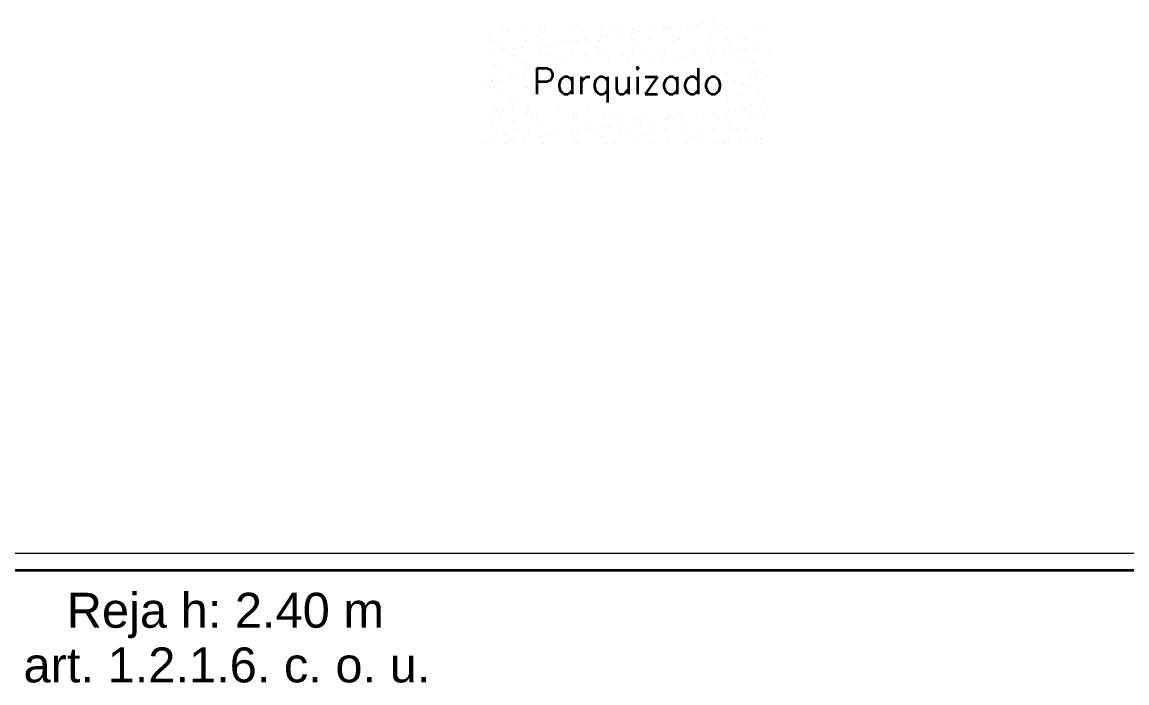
# Model space of a CAD drawing. Header units: millimetres. Extents: x 182 to 305, y 81 to 164.
# Drawn here: x 248.58 to 261.23, y 82.33 to 89.89 of the extents above; entities that cross this region are included whole.
import ezdxf

# ---------------------------------------------------------------- set-up
doc = ezdxf.new("R2010")
doc.units = ezdxf.units.MM
for name, pattern in [('ACAD_ISO04W100', [30.5, 24, -3, 0.5, -3]), ('ACAD_ISO10W100', [18.5, 12, -3, 0.5, -3]), ('DASHDOT', [1, 0.5, -0.25, 0, -0.25])]:
    doc.linetypes.add(name, pattern=pattern)
for name, color, linetype, lineweight in [('A-AREAIDM', 7, 'Continuous', 18), ('A-FLOROTM', 7, 'Continuous', 9), ('A-WALL', 7, 'Continuous', 9)]:
    doc.layers.add(name, color=color, linetype=linetype, lineweight=lineweight)
doc.layers.add('Lineas Lotes', color=7, linetype='DASHDOT')
doc.styles.add('PANROMAN', font='arial.ttf', dxfattribs={"height": 0.4})
doc.styles.get("Standard").update_dxf_attribs({"font": 'txt.shx'})

msp = doc.modelspace()

# ---------------------------------------------------------------- linework, layer by layer
at = {"color": 252, "linetype": 'Continuous'}
for p, q in [((254.083033, 89.850321), (254.083033, 89.850321)), ((254.139802, 89.814155), (254.139802, 89.814155)), ((254.336458, 89.854285), (254.336458, 89.854285)), ((254.502259, 89.851083), (254.502259, 89.851083)), ((254.559028, 89.814917), (254.559028, 89.814917)), ((254.875133, 89.849658), (254.875133, 89.849658)), ((254.899946, 89.826921), (254.899946, 89.826921)), ((254.921485, 89.851844), (254.921485, 89.851844)), ((254.978254, 89.815679), (254.978254, 89.815679)), ((255.215379, 89.817771), (255.215379, 89.817771)), ((255.340711, 89.852606), (255.340711, 89.852606)), ((255.39748, 89.81644), (255.39748, 89.81644)), ((255.421749, 89.837755), (255.421749, 89.837755)), ((255.559749, 89.81612), (255.559749, 89.81612)), ((255.759937, 89.853368), (255.759937, 89.853368)), ((255.816706, 89.817202), (255.816706, 89.817202)), ((255.923343, 89.829219), (255.923343, 89.829219)), ((255.939192, 89.821742), (255.939192, 89.821742)), ((255.960424, 89.833127), (255.960424, 89.833127)), ((256.009263, 89.830967), (256.009263, 89.830967)), ((256.118707, 89.845375), (256.118707, 89.845375)), ((256.179163, 89.854129), (256.179163, 89.854129)), ((256.235932, 89.817964), (256.235932, 89.817964)), ((256.275723, 89.833714), (256.275723, 89.833714)), ((256.301559, 89.869448), (256.301559, 89.869448)), ((256.371629, 89.878673), (256.371629, 89.878673)), ((256.481073, 89.893082), (256.481073, 89.893082)), ((256.50704, 89.821224), (256.50704, 89.821224)), ((256.598389, 89.854891), (256.598389, 89.854891)), ((256.620093, 89.832062), (256.620093, 89.832062)), ((256.655158, 89.818725), (256.655158, 89.818725)), ((256.983687, 89.845162), (256.983687, 89.845162)), ((257.017615, 89.855653), (257.017615, 89.855653)), ((257.045716, 89.816597), (257.045716, 89.816597)), ((257.074384, 89.819487), (257.074384, 89.819487)), ((253.931773, 89.736132), (253.931773, 89.736132)), ((254.155034, 89.801829), (254.155034, 89.801829)), ((254.470448, 89.731505), (254.470448, 89.731505)), ((254.495261, 89.708768), (254.495261, 89.708768)), ((254.499404, 89.800177), (254.499404, 89.800177)), ((254.862999, 89.813277), (254.862999, 89.813277)), ((254.922164, 89.687847), (254.922164, 89.687847)), ((255.017064, 89.719602), (255.017064, 89.719602)), ((255.031608, 89.702256), (255.031608, 89.702256)), ((255.214459, 89.726329), (255.214459, 89.726329)), ((255.28453, 89.735554), (255.28453, 89.735554)), ((255.393974, 89.749962), (255.393974, 89.749962)), ((255.397411, 89.691553), (255.397411, 89.691553)), ((255.555739, 89.714975), (255.555739, 89.714975)), ((255.576826, 89.774035), (255.576826, 89.774035)), ((255.580553, 89.692238), (255.580553, 89.692238)), ((255.646897, 89.78326), (255.646897, 89.78326)), ((255.749791, 89.696048), (255.749791, 89.696048)), ((255.756341, 89.797669), (255.756341, 89.797669)), ((255.985237, 89.81039), (255.985237, 89.81039)), ((256.094161, 89.694396), (256.094161, 89.694396)), ((256.102355, 89.703072), (256.102355, 89.703072)), ((256.440299, 89.687767), (256.440299, 89.687767)), ((256.457755, 89.707496), (256.457755, 89.707496)), ((256.641031, 89.698445), (256.641031, 89.698445)), ((256.810136, 89.711991), (256.810136, 89.711991)), ((256.859525, 89.688529), (256.859525, 89.688529)), ((257.070529, 89.79386), (257.070529, 89.79386)), ((253.924943, 89.683197), (253.924943, 89.683197)), ((253.973472, 89.662511), (253.973472, 89.662511)), ((254.065763, 89.613352), (254.065763, 89.613352)), ((254.090576, 89.590615), (254.090576, 89.590615)), ((254.12736, 89.583209), (254.12736, 89.583209)), ((254.197431, 89.592434), (254.197431, 89.592434)), ((254.306875, 89.606843), (254.306875, 89.606843)), ((254.337067, 89.675611), (254.337067, 89.675611)), ((254.344169, 89.683959), (254.344169, 89.683959)), ((254.489726, 89.630916), (254.489726, 89.630916)), ((254.559797, 89.640141), (254.559797, 89.640141)), ((254.612379, 89.601449), (254.612379, 89.601449)), ((254.669241, 89.654549), (254.669241, 89.654549)), ((254.689447, 89.680106), (254.689447, 89.680106)), ((254.763395, 89.684721), (254.763395, 89.684721)), ((254.852093, 89.678622), (254.852093, 89.678622)), ((255.033817, 89.678454), (255.033817, 89.678454)), ((255.151055, 89.596822), (255.151055, 89.596822)), ((255.175868, 89.574085), (255.175868, 89.574085)), ((255.182621, 89.685482), (255.182621, 89.685482)), ((255.601847, 89.686244), (255.601847, 89.686244)), ((255.69767, 89.584919), (255.69767, 89.584919)), ((255.931823, 89.56983), (255.931823, 89.56983)), ((256.021073, 89.687006), (256.021073, 89.687006)), ((256.236346, 89.580292), (256.236346, 89.580292)), ((256.284203, 89.574325), (256.284203, 89.574325)), ((256.628573, 89.572673), (256.628573, 89.572673)), ((256.665844, 89.675708), (256.665844, 89.675708)), ((256.782961, 89.568389), (256.782961, 89.568389)), ((256.788044, 89.584944), (256.788044, 89.584944)), ((256.858115, 89.594169), (256.858115, 89.594169)), ((256.967559, 89.608577), (256.967559, 89.608577)), ((256.992168, 89.585773), (256.992168, 89.585773)), ((253.944508, 89.559137), (253.944508, 89.559137)), ((254.163515, 89.54244), (254.163515, 89.54244)), ((254.191756, 89.513219), (254.191756, 89.513219)), ((254.207694, 89.483297), (254.207694, 89.483297)), ((254.248525, 89.477053), (254.248525, 89.477053)), ((254.507885, 89.540788), (254.507885, 89.540788)), ((254.610982, 89.51398), (254.610982, 89.51398)), ((254.667751, 89.477815), (254.667751, 89.477815)), ((254.74637, 89.47867), (254.74637, 89.47867)), ((254.771183, 89.455933), (254.771183, 89.455933)), ((254.871479, 89.553888), (254.871479, 89.553888)), ((255.030208, 89.514742), (255.030208, 89.514742)), ((255.086977, 89.478576), (255.086977, 89.478576)), ((255.223859, 89.558382), (255.223859, 89.558382)), ((255.292985, 89.466767), (255.292985, 89.466767)), ((255.449434, 89.515504), (255.449434, 89.515504)), ((255.506203, 89.479338), (255.506203, 89.479338)), ((255.568229, 89.556731), (255.568229, 89.556731)), ((255.771016, 89.451049), (255.771016, 89.451049)), ((255.831661, 89.462139), (255.831661, 89.462139)), ((255.86866, 89.516266), (255.86866, 89.516266)), ((255.88046, 89.465458), (255.88046, 89.465458)), ((255.925429, 89.4801), (255.925429, 89.4801)), ((256.063311, 89.489531), (256.063311, 89.489531)), ((256.133382, 89.498756), (256.133382, 89.498756)), ((256.242826, 89.513164), (256.242826, 89.513164)), ((256.261159, 89.557555), (256.261159, 89.557555)), ((256.287886, 89.517027), (256.287886, 89.517027)), ((256.344655, 89.480862), (256.344655, 89.480862)), ((256.378276, 89.450236), (256.378276, 89.450236)), ((256.425678, 89.537237), (256.425678, 89.537237)), ((256.466236, 89.448107), (256.466236, 89.448107)), ((256.495749, 89.546462), (256.495749, 89.546462)), ((256.605193, 89.560871), (256.605193, 89.560871)), ((256.707112, 89.517789), (256.707112, 89.517789)), ((256.763881, 89.481623), (256.763881, 89.481623)), ((256.818616, 89.452602), (256.818616, 89.452602)), ((256.916952, 89.445609), (256.916952, 89.445609)), ((257.126338, 89.518551), (257.126338, 89.518551)), ((253.981953, 89.403122), (253.981953, 89.403122)), ((254.033666, 89.346095), (254.033666, 89.346095)), ((254.341685, 89.360517), (254.341685, 89.360517)), ((254.345547, 89.416222), (254.345547, 89.416222)), ((254.366498, 89.33778), (254.366498, 89.33778)), ((256.637054, 89.313284), (256.637054, 89.313284)), ((256.941765, 89.422872), (256.941765, 89.422872)), ((256.968248, 89.351427), (256.968248, 89.351427)), ((257.000648, 89.326384), (257.000648, 89.326384)), ((257.058883, 89.315554), (257.058883, 89.315554)), ((253.889113, 89.203292), (253.889113, 89.203292)), ((253.937, 89.242365), (253.937, 89.242365)), ((253.959183, 89.212517), (253.959183, 89.212517)), ((253.961813, 89.219628), (253.961813, 89.219628)), ((254.068627, 89.226926), (254.068627, 89.226926)), ((254.171995, 89.283051), (254.171995, 89.283051)), ((254.251479, 89.250999), (254.251479, 89.250999)), ((254.32155, 89.260224), (254.32155, 89.260224)), ((256.619868, 89.214251), (256.619868, 89.214251)), ((256.654198, 89.197401), (256.654198, 89.197401)), ((256.729312, 89.22866), (256.729312, 89.22866)), ((256.827096, 89.193213), (256.827096, 89.193213)), ((256.912163, 89.252733), (256.912163, 89.252733)), ((256.982234, 89.261958), (256.982234, 89.261958)), ((257.091678, 89.276366), (257.091678, 89.276366)), ((253.881253, 89.175355), (253.881253, 89.175355)), ((253.938022, 89.139189), (253.938022, 89.139189)), ((253.990433, 89.143733), (253.990433, 89.143733)), ((254.078931, 89.112309), (254.078931, 89.112309)), ((254.300479, 89.176117), (254.300479, 89.176117)), ((254.354027, 89.156833), (254.354027, 89.156833)), ((254.357248, 89.139951), (254.357248, 89.139951)), ((256.788188, 89.074621), (256.788188, 89.074621)), ((256.815835, 89.180687), (256.815835, 89.180687)), ((256.872603, 89.144521), (256.872603, 89.144521)), ((257.009128, 89.066995), (257.009128, 89.066995)), ((254.142389, 89.008993), (254.142389, 89.008993)), ((254.180475, 89.023662), (254.180475, 89.023662)), ((254.212921, 88.989529), (254.212921, 88.989529)), ((254.237734, 88.966792), (254.237734, 88.966792)), ((256.645534, 89.053895), (256.645534, 89.053895)), ((256.657745, 89.013563), (256.657745, 89.013563)), ((256.813001, 89.051884), (256.813001, 89.051884)), ((256.835576, 88.933824), (256.835576, 88.933824)), ((256.930119, 88.944566), (256.930119, 88.944566)), ((257.076971, 89.014325), (257.076971, 89.014325)), ((257.106353, 88.929747), (257.106353, 88.929747)), ((253.989976, 88.838253), (253.989976, 88.838253)), ((253.998913, 88.884344), (253.998913, 88.884344)), ((254.013232, 88.871081), (254.013232, 88.871081)), ((254.083303, 88.880306), (254.083303, 88.880306)), ((254.192747, 88.894715), (254.192747, 88.894715)), ((254.354852, 88.859474), (254.354852, 88.859474)), ((254.362507, 88.897444), (254.362507, 88.897444)), ((254.375598, 88.918788), (254.375598, 88.918788)), ((254.409202, 88.839014), (254.409202, 88.839014)), ((254.46597, 88.802849), (254.46597, 88.802849)), ((254.714887, 88.901938), (254.714887, 88.901938)), ((254.828428, 88.839776), (254.828428, 88.839776)), ((254.885196, 88.803611), (254.885196, 88.803611)), ((254.893527, 88.854847), (254.893527, 88.854847)), ((254.91834, 88.83211), (254.91834, 88.83211)), ((255.059257, 88.900287), (255.059257, 88.900287)), ((255.247654, 88.840538), (255.247654, 88.840538)), ((255.304422, 88.804372), (255.304422, 88.804372)), ((255.440143, 88.842944), (255.440143, 88.842944)), ((255.66688, 88.8413), (255.66688, 88.8413)), ((255.723648, 88.805134), (255.723648, 88.805134)), ((255.978818, 88.838316), (255.978818, 88.838316)), ((256.003632, 88.815579), (256.003632, 88.815579)), ((256.086106, 88.842061), (256.086106, 88.842061)), ((256.142874, 88.805896), (256.142874, 88.805896)), ((256.311549, 88.825109), (256.311549, 88.825109)), ((256.38162, 88.834334), (256.38162, 88.834334)), ((256.491064, 88.848743), (256.491064, 88.848743)), ((256.505332, 88.842823), (256.505332, 88.842823)), ((256.525434, 88.826413), (256.525434, 88.826413)), ((256.5621, 88.806657), (256.5621, 88.806657)), ((256.673916, 88.872816), (256.673916, 88.872816)), ((256.743987, 88.882041), (256.743987, 88.882041)), ((256.853431, 88.896449), (256.853431, 88.896449)), ((256.924557, 88.843585), (256.924557, 88.843585)), ((256.981326, 88.807419), (256.981326, 88.807419)), ((257.017608, 88.807606), (257.017608, 88.807606)), ((257.036282, 88.920522), (257.036282, 88.920522)), ((257.06411, 88.821786), (257.06411, 88.821786)), ((253.950167, 88.741321), (253.950167, 88.741321)), ((254.046744, 88.802087), (254.046744, 88.802087)), ((254.188955, 88.764273), (254.188955, 88.764273)), ((254.488842, 88.736694), (254.488842, 88.736694)), ((254.513655, 88.713957), (254.513655, 88.713957)), ((254.533325, 88.762621), (254.533325, 88.762621)), ((254.896919, 88.775721), (254.896919, 88.775721)), ((255.035458, 88.724791), (255.035458, 88.724791)), ((255.22445, 88.68199), (255.22445, 88.68199)), ((255.2493, 88.780215), (255.2493, 88.780215)), ((255.294521, 88.691215), (255.294521, 88.691215)), ((255.403965, 88.705623), (255.403965, 88.705623)), ((255.574134, 88.720164), (255.574134, 88.720164)), ((255.586817, 88.729696), (255.586817, 88.729696)), ((255.59367, 88.778564), (255.59367, 88.778564)), ((255.598947, 88.697427), (255.598947, 88.697427)), ((255.656887, 88.738921), (255.656887, 88.738921)), ((255.766331, 88.75333), (255.766331, 88.75333)), ((255.949183, 88.777403), (255.949183, 88.777403)), ((255.957264, 88.791663), (255.957264, 88.791663)), ((256.019254, 88.786628), (256.019254, 88.786628)), ((256.120749, 88.708261), (256.120749, 88.708261)), ((256.128698, 88.801036), (256.128698, 88.801036)), ((256.309644, 88.796158), (256.309644, 88.796158)), ((256.347241, 88.675699), (256.347241, 88.675699)), ((256.654014, 88.794506), (256.654014, 88.794506)), ((256.659425, 88.703634), (256.659425, 88.703634)), ((256.684238, 88.680897), (256.684238, 88.680897)), ((256.766467, 88.676461), (256.766467, 88.676461)), ((257.088923, 88.799049), (257.088923, 88.799049)), ((254.007393, 88.624955), (254.007393, 88.624955)), ((254.084157, 88.618541), (254.084157, 88.618541)), ((254.108971, 88.595804), (254.108971, 88.595804)), ((254.251112, 88.671891), (254.251112, 88.671891)), ((254.316866, 88.562504), (254.316866, 88.562504)), ((254.370987, 88.638055), (254.370987, 88.638055)), ((254.499717, 88.586577), (254.499717, 88.586577)), ((254.569788, 88.595802), (254.569788, 88.595802)), ((254.630773, 88.606638), (254.630773, 88.606638)), ((254.670338, 88.672653), (254.670338, 88.672653)), ((254.679232, 88.61021), (254.679232, 88.61021)), ((254.723367, 88.642549), (254.723367, 88.642549)), ((254.862084, 88.634283), (254.862084, 88.634283)), ((254.932155, 88.643508), (254.932155, 88.643508)), ((255.041599, 88.657917), (255.041599, 88.657917)), ((255.067737, 88.640898), (255.067737, 88.640898)), ((255.089564, 88.673414), (255.089564, 88.673414)), ((255.169449, 88.602011), (255.169449, 88.602011)), ((255.194262, 88.579274), (255.194262, 88.579274)), ((255.431332, 88.653997), (255.431332, 88.653997)), ((255.50879, 88.674176), (255.50879, 88.674176)), ((255.716064, 88.590108), (255.716064, 88.590108)), ((255.783712, 88.658492), (255.783712, 88.658492)), ((255.928016, 88.674938), (255.928016, 88.674938)), ((256.128082, 88.65684), (256.128082, 88.65684)), ((256.25474, 88.585481), (256.25474, 88.585481)), ((256.279553, 88.562744), (256.279553, 88.562744)), ((256.491676, 88.66994), (256.491676, 88.66994)), ((256.801355, 88.573578), (256.801355, 88.573578)), ((256.844056, 88.674435), (256.844056, 88.674435)), ((256.868106, 88.54983), (256.868106, 88.54983)), ((256.97755, 88.564238), (256.97755, 88.564238)), ((253.845055, 88.500389), (253.845055, 88.500389)), ((253.845055, 88.500389), (253.845055, 88.500389)), ((253.954499, 88.514797), (253.954499, 88.514797)), ((254.098699, 88.501151), (254.098699, 88.501151)), ((254.137351, 88.53887), (254.137351, 88.53887)), ((254.197435, 88.504884), (254.197435, 88.504884)), ((254.207422, 88.548095), (254.207422, 88.548095)), ((254.517924, 88.501912), (254.517924, 88.501912)), ((254.541805, 88.503232), (254.541805, 88.503232)), ((254.9054, 88.516332), (254.9054, 88.516332)), ((254.93715, 88.502674), (254.93715, 88.502674)), ((255.25778, 88.520826), (255.25778, 88.520826)), ((255.356376, 88.503436), (255.356376, 88.503436)), ((255.60215, 88.519175), (255.60215, 88.519175)), ((255.775602, 88.504197), (255.775602, 88.504197)), ((255.965744, 88.532274), (255.965744, 88.532274)), ((256.194828, 88.504959), (256.194828, 88.504959)), ((256.318124, 88.536769), (256.318124, 88.536769)), ((256.505739, 88.502123), (256.505739, 88.502123)), ((256.614054, 88.505721), (256.614054, 88.505721)), ((256.615183, 88.516532), (256.615183, 88.516532)), ((256.662494, 88.535117), (256.662494, 88.535117)), ((256.798035, 88.540605), (256.798035, 88.540605)), ((257.026088, 88.548217), (257.026088, 88.548217)), ((257.03328, 88.506483), (257.03328, 88.506483))]:
    msp.add_line(p, q, dxfattribs=at)
at = {"linetype": 'ACAD_ISO10W100'}
msp.add_line((301.349668, 83.623389), (190.992923, 83.623389), dxfattribs=at)
at = {"layer": 'A-FLOROTM', "color": 252}
for p, q in [((242.701101, 83.814512), (270.336106, 83.814512)), ((219.586106, 83.614512), (274.736106, 83.614512))]:
    msp.add_line(p, q, dxfattribs=at)
at = {"layer": 'A-WALL', "color": 252, "lineweight": 18}
msp.add_line((270.336106, 83.624512), (242.701101, 83.624512), dxfattribs=at)
at = {"layer": 'Lineas Lotes', "color": 252, "linetype": 'ACAD_ISO04W100', "ltscale": 4e-05}
msp.add_line((301.434637, 83.618873), (185.194637, 83.618873), dxfattribs=at)

# ---------------------------------------------------------------- texts
at = {"layer": 'A-AREAIDM', "color": 252}
msp.add_text('Parquizado', height=0.29506, dxfattribs=at).set_placement((254.420502, 89.06975))
at = {"layer": 'A-AREAIDM', "color": 252, "style": 'PANROMAN'}
for s, p in [('Reja h: 2.40 m', (249.086653, 82.962927)), ('art. 1.2.1.6. c. o. u.', (248.592246, 82.337239))]:
    msp.add_text(s, height=0.4, dxfattribs=at).set_placement(p)

doc.saveas('drawing.dxf')
